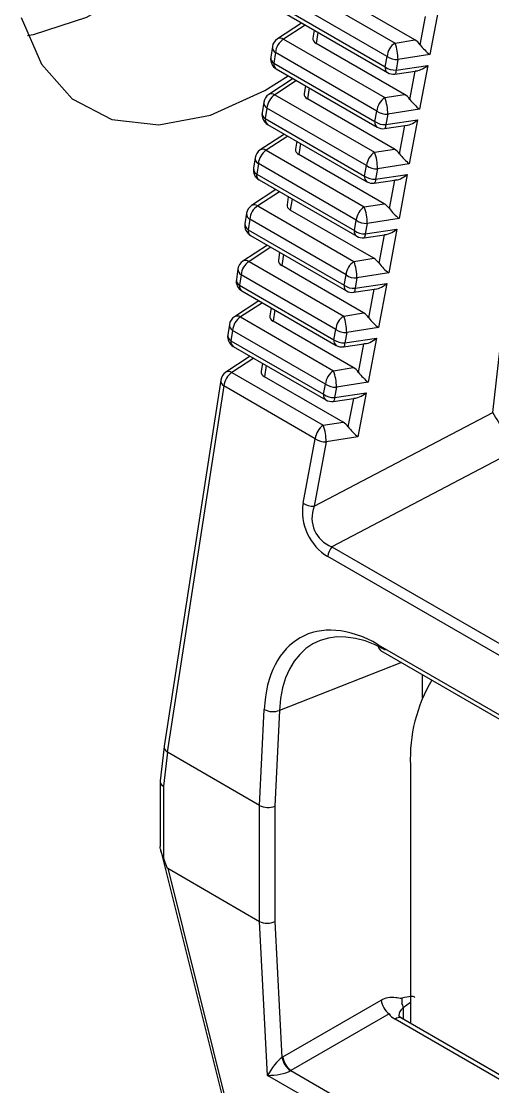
# Model space of a CAD drawing. Extents: x 12.3 to 108.7, y 1.1 to 80.4.
# Drawn here: x 74.772 to 75.187, y 65.225 to 66.164 of the extents above; entities that cross this region are included whole.
import ezdxf

# ---------------------------------------------------------------- set-up
doc = ezdxf.new("R2010")
doc.units = 0
doc.header["$MEASUREMENT"] = 0
doc.layers.add('OBJECT', color=7, linetype='CONTINUOUS')

msp = doc.modelspace()

# ---------------------------------------------------------------- linework, layer by layer
at = {"layer": 'OBJECT'}
for p, q in [((75.01051, 66.19698), (75.10128, 66.14458)), ((75.09428, 66.1328), (75.00351, 66.1852)), ((75.11878, 66.14735), (75.03926, 66.19326)), ((75.00205, 66.17577), (75.09253, 66.12354)), ((75.00411, 66.17076), (75.0946, 66.11852)), ((75.12341, 66.14309), (75.12809, 66.16799)), ((75.13915, 66.17293), (75.13191, 66.13448)), ((75.01893, 66.1622), (74.99754, 66.14828)), ((75.02199, 66.16044), (75.00293, 66.14803)), ((75.02985, 66.1559), (75.02878, 66.14894)), ((75.18737, 65.81923), (75.22598, 66.16007)), ((75.00293, 66.14803), (75.09223, 66.09648)), ((75.03318, 66.15398), (75.03168, 66.14431)), ((75.10128, 66.14458), (75.11878, 66.14735)), ((74.99311, 66.14143), (74.99166, 66.13205)), ((75.10973, 66.09925), (75.03168, 66.14431)), ((74.99593, 66.13625), (74.99448, 66.12687)), ((75.08523, 66.0847), (74.99593, 66.13625)), ((75.09253, 66.12354), (75.09428, 66.1328)), ((75.10388, 66.13004), (75.10214, 66.12077)), ((75.13191, 66.13448), (75.10388, 66.13004)), ((74.99448, 66.12687), (75.08349, 66.07548)), ((74.99654, 66.12186), (75.08556, 66.07047)), ((75.10105, 66.11729), (75.12098, 66.12022)), ((75.10214, 66.12077), (75.13011, 66.12488)), ((75.11436, 66.09499), (75.11905, 66.11993)), ((75.13011, 66.12488), (75.12286, 66.08638)), ((74.98644, 66.10277), (75.00706, 66.11578)), ((75.01139, 66.11328), (74.98996, 66.09933)), ((75.01445, 66.11151), (74.99535, 66.09908)), ((75.02228, 66.107), (75.0212, 66.1)), ((75.02561, 66.10508), (75.0241, 66.09536)), ((74.98553, 66.09248), (74.98408, 66.08315)), ((74.99535, 66.09908), (75.08318, 66.04838)), ((75.10069, 66.05115), (75.0241, 66.09536)), ((75.09223, 66.09648), (75.10973, 66.09925)), ((74.98835, 66.08731), (74.9869, 66.07797)), ((75.07618, 66.0366), (74.98835, 66.08731)), ((75.08349, 66.07548), (75.08523, 66.0847)), ((75.09483, 66.08194), (75.0931, 66.07272)), ((75.12286, 66.08638), (75.09483, 66.08194)), ((74.9869, 66.07797), (75.07445, 66.02743)), ((74.98897, 66.07295), (75.07651, 66.02241)), ((75.09201, 66.06924), (75.11194, 66.07216)), ((75.0931, 66.07272), (75.12106, 66.07682)), ((75.10531, 66.04689), (75.11001, 66.07188)), ((75.12106, 66.07682), (75.11381, 66.03828)), ((75.00385, 66.06436), (74.98238, 66.05038)), ((75.00691, 66.06259), (74.98777, 66.05013)), ((75.01471, 66.05809), (75.01362, 66.05105)), ((75.01803, 66.05617), (75.01652, 66.04642)), ((74.97795, 66.04353), (74.97651, 66.03424)), ((74.98777, 66.05013), (75.07413, 66.00028)), ((75.09164, 66.00305), (75.01652, 66.04642)), ((75.08318, 66.04838), (75.10069, 66.05115)), ((74.98077, 66.03836), (74.97933, 66.02907)), ((75.06713, 65.9885), (74.98077, 66.03836)), ((75.07445, 66.02743), (75.07618, 66.0366)), ((75.08578, 66.03384), (75.08406, 66.02466)), ((75.11381, 66.03828), (75.08578, 66.03384)), ((74.97933, 66.02907), (75.06541, 65.97937)), ((75.08406, 66.02466), (75.11202, 66.02877)), ((75.11202, 66.02877), (75.10477, 65.99018)), ((74.99631, 66.01544), (74.9748, 66.00144)), ((74.98139, 66.02405), (75.06747, 65.97436)), ((75.08297, 66.02118), (75.1029, 66.02411)), ((75.09626, 65.9988), (75.10097, 66.02382)), ((74.99938, 66.01367), (74.98019, 66.00119)), ((75.00714, 66.00919), (75.00604, 66.0021)), ((75.01046, 66.00727), (75.00894, 65.99747)), ((74.98019, 66.00119), (75.06508, 65.95218)), ((75.08259, 65.95496), (75.00894, 65.99747)), ((75.07413, 66.00028), (75.09164, 66.00305)), ((74.97037, 65.99459), (74.96894, 65.98534)), ((74.97319, 65.98941), (74.97176, 65.98016)), ((75.05808, 65.9404), (74.97319, 65.98941)), ((75.06541, 65.97937), (75.06713, 65.9885)), ((75.10477, 65.99018), (75.07673, 65.98574)), ((74.97176, 65.98016), (75.05637, 65.93132)), ((75.07673, 65.98574), (75.07502, 65.97661)), ((75.07502, 65.97661), (75.10298, 65.98071)), ((75.10298, 65.98071), (75.09572, 65.94208)), ((74.97382, 65.97515), (75.05843, 65.9263)), ((75.07393, 65.97313), (75.09386, 65.97605)), ((75.08721, 65.9507), (75.09193, 65.97577)), ((74.98877, 65.96652), (74.96722, 65.95249)), ((74.99184, 65.96475), (74.97261, 65.95224)), ((74.99956, 65.96029), (74.99846, 65.95315)), ((74.97261, 65.95224), (75.05603, 65.90408)), ((75.00289, 65.95837), (75.00136, 65.94852)), ((75.06508, 65.95218), (75.08259, 65.95496)), ((74.96279, 65.94564), (74.96137, 65.93644)), ((74.96561, 65.94046), (74.96419, 65.93126)), ((75.04903, 65.8923), (74.96561, 65.94046)), ((75.07354, 65.90686), (75.00136, 65.94852)), ((75.05637, 65.93132), (75.05808, 65.9404)), ((75.09572, 65.94208), (75.06769, 65.93764)), ((74.96419, 65.93126), (75.04733, 65.88326)), ((75.06769, 65.93764), (75.06598, 65.92855)), ((75.06598, 65.92855), (75.09394, 65.93266)), ((75.09394, 65.93266), (75.08667, 65.89398)), ((74.96625, 65.92625), (75.04939, 65.87825)), ((75.06489, 65.92507), (75.08482, 65.928)), ((75.07816, 65.9026), (75.08289, 65.92771)), ((74.98123, 65.9176), (74.95964, 65.90354)), ((74.9843, 65.91583), (74.96503, 65.90329)), ((74.96503, 65.90329), (75.04698, 65.85598)), ((74.99199, 65.91139), (74.99088, 65.90421)), ((74.99532, 65.90947), (74.99379, 65.89957)), ((75.05603, 65.90408), (75.07354, 65.90686)), ((74.95521, 65.89669), (74.9538, 65.88754)), ((75.06449, 65.85876), (74.99379, 65.89957)), ((75.08667, 65.89398), (75.05864, 65.88954)), ((74.95803, 65.89152), (74.95662, 65.88236)), ((75.03998, 65.84421), (74.95803, 65.89152)), ((75.04733, 65.88326), (75.04903, 65.8923)), ((75.05864, 65.88954), (75.05694, 65.8805)), ((75.05694, 65.8805), (75.0849, 65.8846)), ((75.0849, 65.8846), (75.07762, 65.84588)), ((74.95662, 65.88236), (75.03829, 65.83521)), ((74.95868, 65.87735), (75.04035, 65.83019)), ((75.05585, 65.87702), (75.07578, 65.87994)), ((75.06912, 65.8545), (75.07385, 65.87966)), ((74.97369, 65.86868), (74.95206, 65.85459)), ((74.97676, 65.86691), (74.95745, 65.85434)), ((74.98442, 65.86248), (74.9833, 65.85526)), ((74.98775, 65.86056), (74.98621, 65.85063)), ((75.04698, 65.85598), (75.06449, 65.85876)), ((74.94763, 65.84774), (74.8977, 65.52524)), ((74.95745, 65.85434), (75.03794, 65.80788)), ((75.05544, 65.81066), (74.98621, 65.85063)), ((74.95045, 65.84257), (74.9005, 65.51998)), ((75.03094, 65.79611), (74.95045, 65.84257)), ((75.03829, 65.83521), (75.03998, 65.84421)), ((75.04959, 65.84144), (75.0479, 65.83244)), ((75.07762, 65.84588), (75.04959, 65.84144)), ((75.04681, 65.82896), (75.06674, 65.83189)), ((75.0479, 65.83244), (75.07586, 65.83655)), ((75.06007, 65.8064), (75.06481, 65.8316)), ((75.07586, 65.83655), (75.06857, 65.79779)), ((75.02986, 65.73657), (75.18737, 65.81923)), ((75.03794, 65.80788), (75.05544, 65.81066)), ((75.02026, 65.73933), (75.03094, 65.79611)), ((75.04054, 65.79334), (75.02986, 65.73657)), ((75.06857, 65.79779), (75.04054, 65.79334)), ((75.20561, 65.7849), (75.04562, 65.70094)), ((75.04562, 65.70094), (75.64096, 65.35726)), ((75.63743, 65.34858), (75.04209, 65.69227)), ((75.08648, 65.61464), (75.58853, 65.32482)), ((75.08855, 65.60962), (75.59059, 65.3198)), ((75.10704, 65.59895), (74.99944, 65.55682)), ((75.12549, 65.5677), (75.12549, 65.5883)), ((74.98185, 65.47302), (74.98595, 65.5576)), ((74.99944, 65.55682), (74.99535, 65.47246)), ((74.89768, 65.52508), (74.89424, 65.49479)), ((74.90055, 65.51995), (74.89715, 65.48993)), ((74.98185, 65.47302), (74.90055, 65.51995)), ((75.11483, 65.5085), (75.11483, 65.28116)), ((74.89422, 65.49436), (74.89422, 65.43703)), ((74.89715, 65.48993), (74.89715, 65.42661)), ((74.98185, 65.47302), (74.98185, 65.47302)), ((74.98185, 65.37095), (74.98185, 65.47302)), ((74.99535, 65.47246), (74.99535, 65.37083)), ((74.89462, 65.4342), (74.96368, 65.15806)), ((74.90086, 65.4177), (74.96594, 65.15752)), ((74.90086, 65.4177), (74.98185, 65.37095)), ((74.98895, 65.23534), (74.98185, 65.37095)), ((74.98185, 65.37095), (74.98185, 65.37095)), ((74.99535, 65.37083), (75.00161, 65.2512)), ((75.00244, 65.2517), (75.08898, 65.30166)), ((75.11483, 65.29953), (75.10845, 65.29476)), ((75.10845, 65.29476), (75.10845, 65.28484)), ((75.09602, 65.28946), (75.00948, 65.2395)), ((75.67357, 64.95448), (75.1013, 65.28485)), ((75.67338, 64.95871), (75.10691, 65.28573)), ((75.00948, 65.2395), (75.67393, 64.85592)), ((75.68158, 64.83549), (74.98895, 65.23534))]:
    msp.add_line(p, q, dxfattribs=at)
at = {"layer": 'OBJECT', "flags": 128}
for points in [[(75.06272, 66.64566), (75.06808, 66.62945), (75.07588, 66.57907), (75.07328, 66.52203), (75.0604, 66.461), (75.03785, 66.39884), (75.00667, 66.33844), (74.96834, 66.28264), (74.92463, 66.23405), (74.87759, 66.19493), (74.82942, 66.16711), (74.78238, 66.15191), (74.77716, 66.15101)], [(74.7718, 66.16722), (74.78963, 66.12585), (74.81667, 66.09542), (74.85164, 66.07737), (74.89291, 66.07253), (74.93856, 66.08113), (74.98644, 66.10277), (74.98644, 66.10277)], [(75.10214, 66.12077), (75.10203, 66.11951), (75.10185, 66.1185), (75.10159, 66.11778), (75.10126, 66.11738), (75.10105, 66.11729)], [(75.0931, 66.07272), (75.09299, 66.07145), (75.09281, 66.07045), (75.09255, 66.06973), (75.09222, 66.06932), (75.09201, 66.06924)], [(75.08406, 66.02466), (75.08395, 66.0234), (75.08377, 66.02239), (75.08351, 66.02167), (75.08318, 66.02127), (75.08297, 66.02118)], [(75.07502, 65.97661), (75.07491, 65.97535), (75.07473, 65.97434), (75.07447, 65.97362), (75.07414, 65.97321), (75.07393, 65.97313)], [(75.06598, 65.92855), (75.06587, 65.92729), (75.06569, 65.92628), (75.06543, 65.92556), (75.0651, 65.92516), (75.06489, 65.92507)], [(75.05694, 65.8805), (75.05683, 65.87924), (75.05665, 65.87823), (75.05639, 65.87751), (75.05606, 65.8771), (75.05585, 65.87702)], [(75.0479, 65.83244), (75.04779, 65.83118), (75.04761, 65.83017), (75.04735, 65.82945), (75.04702, 65.82905), (75.04681, 65.82896)]]:
    msp.add_lwpolyline(points, dxfattribs=at)
at = {"layer": 'OBJECT'}
for centre, radius, start, end in [((75.00299, 66.1399), 0.01, 123.06007, 171.19813), ((75.01138, 66.13503), 0.0155, 123.05044, 175.49354), ((75.00002, 66.14354), 0.00535, 57.04354, 117.61711), ((74.99878, 66.14116), 0.00568, 177.32683, 239.85543), ((75.10973, 66.13158), 0.0155, 123.05052, 175.49244), ((75.06449, 66.13048), 0.0394, 359.34781, 20.95986), ((75.00154, 66.13052), 0.01, 171.19813, 240.00269), ((74.99733, 66.13178), 0.00568, 177.32664, 239.85561), ((75.10296, 66.14489), 0.01488, 234.31326, 273.55399), ((74.99941, 66.12597), 0.00502, 169.6316, 235.06687), ((75.09763, 66.1227), 0.00517, 170.69185, 234.0047), ((75.10122, 66.13563), 0.01488, 234.31577, 273.55136), ((75.09959, 66.12718), 0.01, 240.00269, 278.35117), ((74.99244, 66.09459), 0.00535, 57.04377, 117.61688), ((74.9912, 66.09222), 0.00568, 177.32587, 239.85638), ((74.99541, 66.09095), 0.01, 123.06007, 171.19813), ((75.0038, 66.08609), 0.0155, 123.05041, 175.49254), ((75.10068, 66.08348), 0.0155, 123.05044, 175.49354), ((75.05544, 66.08238), 0.0394, 359.3484, 20.95927), ((74.99397, 66.08162), 0.01, 171.19813, 240.00269), ((74.98976, 66.08288), 0.00568, 177.3279, 239.85629), ((75.09391, 66.09679), 0.01488, 234.31395, 273.55594), ((74.99184, 66.07707), 0.00502, 169.6314, 235.06546), ((75.08859, 66.07465), 0.00517, 170.69087, 234.0076), ((75.09217, 66.08757), 0.01488, 234.31381, 273.55596), ((75.09055, 66.07913), 0.01, 240.00269, 278.35117), ((74.98362, 66.04327), 0.00568, 177.32665, 239.85561), ((74.98783, 66.042), 0.01, 123.06007, 171.19813), ((74.99622, 66.03714), 0.0155, 123.0504, 175.49358), ((74.98486, 66.04564), 0.00535, 57.04354, 117.61711), ((75.09163, 66.03538), 0.0155, 123.05041, 175.49254), ((75.04639, 66.03429), 0.0394, 359.34763, 20.95994), ((74.98639, 66.03271), 0.01, 171.19813, 240.00269), ((74.98218, 66.03398), 0.00568, 177.32683, 239.85543), ((75.08486, 66.04869), 0.01488, 234.31332, 273.55381), ((74.98427, 66.02816), 0.00502, 169.63396, 235.0629), ((75.07955, 66.02659), 0.00517, 170.69204, 234.00482), ((75.08313, 66.03951), 0.01488, 234.30957, 273.55769), ((75.08151, 66.03107), 0.01, 240.00269, 278.35117), ((74.98025, 65.99306), 0.01, 123.06007, 171.19813), ((74.98865, 65.98819), 0.0155, 123.05056, 175.4924), ((74.97728, 65.99669), 0.00535, 57.0435, 117.61715), ((75.08258, 65.98729), 0.0155, 123.0504, 175.49358), ((75.03734, 65.98619), 0.0394, 359.3484, 20.95927), ((74.97604, 65.99432), 0.00568, 177.32608, 239.85589), ((75.07581, 66.00059), 0.01488, 234.31387, 273.55602), ((74.97882, 65.98381), 0.01, 171.19813, 240.00269), ((74.97461, 65.98508), 0.00568, 177.32665, 239.85561), ((74.9767, 65.97926), 0.00502, 169.65166, 235.0452), ((75.07051, 65.97854), 0.00517, 170.69204, 234.00482), ((75.07409, 65.99146), 0.01488, 234.31334, 273.55391), ((75.07247, 65.98302), 0.01, 240.00269, 278.35117), ((74.97267, 65.94411), 0.01, 123.06007, 171.19813), ((74.98107, 65.93924), 0.0155, 123.0503, 175.49368), ((74.9697, 65.94775), 0.00535, 57.04377, 117.61688), ((75.07354, 65.93919), 0.0155, 123.05056, 175.4924), ((75.02829, 65.93809), 0.0394, 359.34781, 20.95986), ((74.96846, 65.94537), 0.00568, 177.32587, 239.85638), ((75.06676, 65.95249), 0.01488, 234.31162, 273.55564), ((74.97125, 65.93491), 0.01, 171.19813, 240.00269), ((74.96704, 65.93617), 0.00568, 177.32665, 239.85561), ((74.96912, 65.93036), 0.00502, 169.63302, 235.06577), ((75.06147, 65.93048), 0.00517, 170.70873, 233.98813), ((75.06505, 65.94341), 0.01488, 234.31584, 273.55142), ((75.06343, 65.93496), 0.01, 240.00269, 278.35117), ((74.96509, 65.89516), 0.01, 123.06007, 171.19813), ((74.97349, 65.8903), 0.0155, 123.05052, 175.49244), ((74.96212, 65.8988), 0.00535, 57.04432, 117.61604), ((75.06449, 65.89109), 0.0155, 123.0503, 175.49368), ((75.01924, 65.88999), 0.0394, 359.34822, 20.95935), ((74.96089, 65.89643), 0.00568, 177.32665, 239.85561), ((74.96368, 65.88601), 0.01, 171.19813, 240.00269), ((74.95947, 65.88727), 0.00568, 177.32665, 239.85561), ((75.05771, 65.90439), 0.01488, 234.31393, 273.55584), ((74.96155, 65.88146), 0.00502, 169.63265, 235.0639), ((75.05243, 65.88243), 0.00517, 170.69225, 234.00654), ((75.05601, 65.89535), 0.01488, 234.31368, 273.55621), ((75.05439, 65.88691), 0.01, 240.00269, 278.35117), ((75.05544, 65.84299), 0.0155, 123.05052, 175.49244), ((75.01019, 65.84189), 0.0394, 359.34781, 20.95986), ((74.95316, 65.8474), 0.00554, 176.42888, 240.75308), ((74.95752, 65.84621), 0.01, 123.06007, 171.19813), ((74.96591, 65.84135), 0.0155, 123.05037, 175.49355), ((74.95455, 65.85), 0.00522, 56.20516, 118.45537), ((75.04867, 65.85629), 0.01488, 234.31155, 273.5557), ((75.04339, 65.83437), 0.00517, 170.69295, 234.0036), ((75.04697, 65.84729), 0.01488, 234.31153, 273.55572), ((75.04535, 65.83885), 0.01, 240.00269, 278.35117), ((74.96991, 65.6817), 0.2573, 23.64575, 32.30924), ((75.04639, 65.79489), 0.0155, 123.05037, 175.49355), ((75.00114, 65.79379), 0.0394, 359.3483, 20.95909), ((75.03962, 65.80819), 0.01488, 234.31391, 273.55607), ((75.02894, 65.75142), 0.01488, 234.31564, 273.55161), ((75.05767, 65.69099), 0.01563, 140.44805, 175.3217), ((75.09147, 65.61376), 0.00507, 169.99389, 234.70265), ((75.24913, 65.51445), 0.13443, 149.09023, 182.53498), ((74.99355, 65.572), 0.01628, 242.19519, 291.21703), ((75.12084, 65.3012), 0.0137, 171.48103, 190.46017), ((75.10721, 65.30405), 0.01839, 187.47306, 232.52743), ((75.09649, 65.29362), 0.01201, 5.431, 25.10208), ((75.10477, 65.28104), 0.00516, 65.48455, 132.36734), ((75.02095, 65.25496), 0.0197, 190.99532, 232.78786), ((75.02067, 65.25409), 0.01839, 187.47369, 232.52582)]:
    msp.add_arc(centre, radius, start, end, dxfattribs=at)
for centre, major_axis, ratio, start_param, end_param in [((75.29381, 64.334), (-1.03077, 2.00185), 0.606843, 5.345286, 5.708794), ((75.28675, 64.33035), (-1.02574, 1.9932), 0.60697, 5.34543, 5.708938), ((75.28428, 64.2749), (-0.99276, 1.93123), 0.606953, 5.373172, 5.682201), ((75.03882, 66.14844), (0.01008, 0.00003), 0.578066, 3.050581, 3.924247), ((75.11816, 66.13911), (-0.00622, 0.00869), 0.616507, 4.729209, 5.346942), ((75.12937, 66.14089), (-0.00839, 0.00863), 0.259031, 1.074207, 2.128618), ((75.12756, 66.13129), (0.01054, 0.01013), 0.443807, 3.478651, 4.533063), ((75.03124, 66.0995), (0.01008, 0.00003), 0.578066, 3.050581, 3.924247), ((75.10911, 66.09101), (-0.00622, 0.00869), 0.616507, 4.729209, 5.346942), ((75.12032, 66.09279), (-0.00839, 0.00863), 0.259031, 1.074207, 2.128618), ((75.11852, 66.08323), (0.01054, 0.01013), 0.443807, 3.478651, 4.533063), ((75.02366, 66.05055), (0.01008, 0.00003), 0.578066, 3.050581, 3.924247), ((75.10006, 66.04291), (-0.00622, 0.00869), 0.616507, 4.729209, 5.346942), ((75.11127, 66.04469), (-0.00839, 0.00863), 0.259031, 1.074207, 2.128618), ((75.10948, 66.03518), (0.01054, 0.01013), 0.443807, 3.478651, 4.533063), ((75.01608, 66.0016), (0.01008, 0.00003), 0.578066, 3.050581, 3.924247), ((75.09101, 65.99482), (-0.00622, 0.00869), 0.616507, 4.729209, 5.346942), ((75.10222, 65.99659), (-0.00839, 0.00863), 0.259031, 1.074207, 2.128618), ((75.10044, 65.98713), (0.01054, 0.01013), 0.443807, 3.478651, 4.533063), ((75.0085, 65.95265), (0.01008, 0.00003), 0.578066, 3.050581, 3.924247), ((75.08196, 65.94672), (-0.00622, 0.00869), 0.616507, 4.729209, 5.346942), ((75.09317, 65.94849), (-0.00839, 0.00863), 0.259031, 1.074207, 2.128618), ((75.0914, 65.93907), (0.01054, 0.01013), 0.443807, 3.478651, 4.533063), ((75.00092, 65.90371), (0.01008, 0.00003), 0.578066, 3.050581, 3.924247), ((75.07291, 65.89862), (-0.00622, 0.00869), 0.616507, 4.729209, 5.346942), ((75.08413, 65.9004), (-0.00839, 0.00863), 0.259031, 1.074207, 2.128618), ((75.08236, 65.89102), (0.01054, 0.01013), 0.443807, 3.478651, 4.533063), ((75.06386, 65.85052), (-0.00622, 0.00869), 0.616507, 4.729209, 5.346942), ((74.99334, 65.85476), (0.01008, 0.00003), 0.578066, 3.050581, 3.924247), ((75.07508, 65.8523), (-0.00839, 0.00863), 0.259031, 1.074207, 2.128618), ((75.07332, 65.84296), (0.01054, 0.01013), 0.443807, 3.478651, 4.533063), ((75.05482, 65.80242), (-0.00622, 0.00869), 0.616507, 4.729209, 5.346942), ((75.06603, 65.8042), (-0.00839, 0.00863), 0.259031, 1.074207, 2.128618), ((75.05426, 65.72619), (-0.01775, 0.03585), 0.831447, 0.834462, 2.245988), ((75.06132, 65.72984), (0.02983, 0.01688), 0.875287, 2.349669, 3.761195), ((75.08173, 65.50142), (-0.06254, 0.12019), 0.605304, 5.523565, 7.086765), ((75.0888, 65.50507), (-0.05895, 0.11083), 0.607467, 5.51781, 7.08101), ((74.9076, 65.52383), (0.00991, -0.00133), 0.627377, 3.128787, 4.002453), ((74.92406, 65.66918), (0.02337, 0.14928), 0.050801, 3.115639, 3.121993), ((74.90422, 65.49401), (0.00999, -0.00056), 0.611383, 3.107087, 3.961496), ((74.98892, 65.47689), (0.01, -0.00024), 0.563161, 3.940654, 5.424184), ((74.86638, 65.58831), (-0.0347, 0.17066), 0.036347, 2.808788, 3.109458), ((74.98892, 65.37525), (0.01, 0.00026), 0.591308, 3.911511, 5.395041), ((75.00928, 65.23925), (0.10985, 0.06441), 0.111287, 0.033531, 0.407542), ((75.11959, 65.28906), (0.01493, 0.00221), 0.653323, 2.311991, 3.041267), ((75.11898, 65.29684), (0.02497, 0.00208), 0.625176, 3.497121, 3.875055), ((74.99601, 65.23985), (0.00896, 0.01244), 0.233872, 0.620161, 2.103819), ((75.00378, 65.23608), (0.01142, 0.01647), 0.62527, 0.924529, 0.978609), ((74.99601, 65.23985), (0.0154, 0.00204), 0.262149, 4.20155, 5.685209), ((75.01021, 65.23166), (0.00655, 0.00768), 0.666013, 0.9947, 1.04878)]:
    msp.add_ellipse(centre, major_axis=major_axis, ratio=ratio, start_param=start_param, end_param=end_param, dxfattribs=at)
for points, knots in [([(75.60297, 65.93108), (75.59835, 65.93461), (75.57524, 65.95228), (75.49772, 66.00905), (75.41921, 66.05962), (75.34054, 66.10457), (75.26176, 66.14772), (75.18784, 66.17912), (75.13277, 66.20252)], [0, 0, 0, 0, 0.029967, 0.149857, 0.5, 0.529967, 0.649857, 1, 1, 1, 1]), ([(74.89715, 65.42661), (74.89662, 65.42818), (74.89572, 65.43084), (74.8944, 65.43443), (74.89433, 65.43624), (74.8943, 65.43703)], [0, 0, 0, 0, 0.447479, 0.758484, 1, 1, 1, 1]), ([(75.08898, 65.30166), (75.09103, 65.30262), (75.09562, 65.30477), (75.10151, 65.304), (75.10548, 65.30347), (75.10729, 65.30323)], [0, 0, 0, 0, 0.305421, 0.682484, 1, 1, 1, 1]), ([(75.10691, 65.28573), (75.10619, 65.28625), (75.10469, 65.28731), (75.10459, 65.28783), (75.1046, 65.28782), (75.1046, 65.28782)], [0, 0, 0, 0, 0.429282, 0.884331, 1, 1, 1, 1])]:
    msp.add_open_spline(points, degree=3, knots=knots, dxfattribs=at)

doc.saveas('drawing.dxf')
